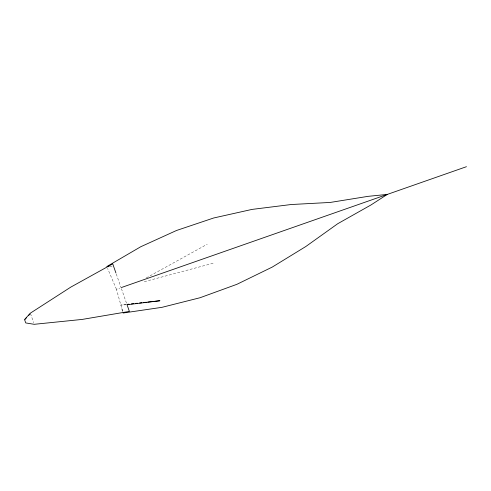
<?xml version="1.0" encoding="UTF-8"?>
<svg xmlns="http://www.w3.org/2000/svg" width="491" height="491" viewBox="0 0 491 491"><rect width="100%" height="100%" fill="white"/><g stroke="black" fill="none" stroke-linecap="round" stroke-linejoin="round"><path stroke-width="0.37" stroke-dasharray="2.46 1.84" d="M146.287 277.912L207.227 244.242M122.664 311.57L116.441 289.267L119.749 288.107M144.268 281.705L214.144 262.986M126.095 304.475L120.829 305.052L127.046 304.739M109.603 266.717L112.408 266.858M116.441 289.267L107.59 268.393M116.263 273.929L121.062 287.646M121.4 288.616L126.813 304.064M30.467 313.546L33.67 322.691M121.848 308.538L122.719 311.742"/><path stroke-width="0.74" d="M25.072 319.365L26.311 317.892M28.386 315.719L29.945 314.087M121.369 287.542L466.45 166.695M123.069 313.019L161.987 307.329L200.058 297.73L236.932 284.301L272.241 267.086L305.789 246.537L337.704 223.736L371.03 204.931L387.264 194.424L368.023 196.351L330.24 202.439L291.077 204.532L252.043 209.405L213.708 217.979L176.508 230.488L140.77 246.734L106.805 266.57L108.904 266.681M127.605 304.31L129.108 304.144M131.361 303.892L133.62 303.641M135.123 303.475L137.382 303.229M139.64 302.978L141.893 302.732M143.403 302.566L146.41 302.229M147.914 302.063L159.949 300.738L127.046 304.739L129.385 311.417L82.163 319.426L34.235 324.305L25.735 322.931L24.55 319.549L30.338 313.172L70.839 287.088L112.74 263.882L115.907 272.922"/></g></svg>
